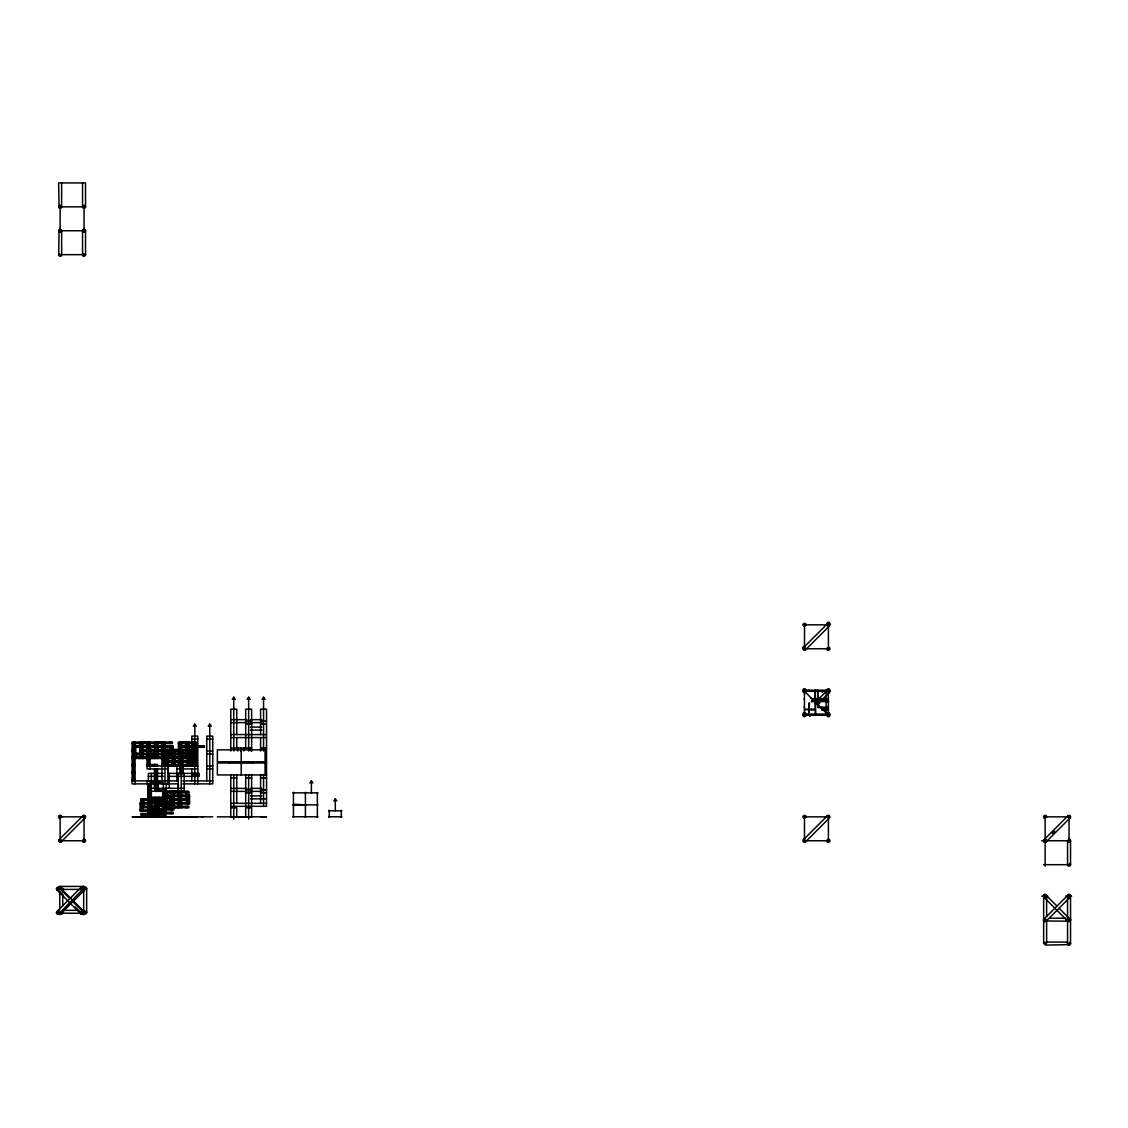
<?xml version="1.0" encoding="UTF-8"?>
<svg xmlns="http://www.w3.org/2000/svg" width="1128" height="1128" viewBox="0 0 1128 1128"><rect width="100%" height="100%" fill="white"/><g stroke="black" fill="none" stroke-linecap="round" stroke-linejoin="round"><path stroke-width="1.5" d="M329.447 816.221L329.305 817.391L329.193 810.242M341.178 816.207L341.375 817.363L341.262 810.214L341.291 811.413M804.053 699.036L804.25 699.219M804.645 709.639L814.881 709.977M828.431 701.715L828.431 700.967L828.431 701.715L811.54 701.292M811.385 709.597L811.779 709.639M811.554 701.531L828.431 700.967M811.54 709.272L811.54 709.921M292.857 816.771L317.955 816.785M293.449 805.434L305.998 804.842L293.449 804.236M828.192 706.96C828.093 708.046 830.673 707.89 817.927 706.861M811.511 701.024L811.666 701.757M828.206 698.711L811.046 698.669M828.46 709.23C829.334 711.303 823.637 707.087 821.678 709.23M815.191 690.336L815.516 714.489L815.135 690.294L815.882 690.294M817.447 705.606L817.814 690.012M818.195 705.606L817.49 690.167M808.818 714.419C810.482 689.279 807.874 712.727 809.354 714.475M815.191 703.477L815.868 703.505M826.161 690.167L826.119 714.221M815.149 714.419L815.882 714.391M814.881 709.23L804.546 709.272L804.56 710.005M193.325 726.235L194.82 724.134L196.314 726.235M208.271 726.235L209.766 724.134L211.26 726.235M232.269 699.332L233.75 697.217L235.244 699.332M247.173 699.332L248.653 697.217L250.148 699.332M262.063 699.332L263.557 697.217L265.052 699.332M309.89 783.029L311.384 780.914L312.879 783.029M333.803 800.965L335.298 798.85L336.793 800.965M132.089 743.535L144.06 743.535L145.512 742.055L159.006 742.055L160.458 743.535L172.429 743.549L172.429 742.055L160.458 742.055L159.006 743.535L145.512 743.535L144.06 742.055L132.089 742.055L132.075 783.875L152.985 783.875L152.985 780.9L132.075 780.9M173.134 754.745L173.134 745.791L132.794 745.791L132.794 754.745L137.306 754.745L140.267 753.264L140.267 754.745L137.306 753.264L132.794 753.264M132.089 758.481L136.601 758.481L138.053 757.001L144.06 757.001L145.512 758.481L159.006 758.481L160.458 757.001L166.309 756.944M139.562 751.022L144.06 751.022L145.512 749.528L156.101 749.514M132.089 756.987L136.601 757.001L138.053 758.481L144.06 758.481L145.512 757.001L159.006 757.001L160.458 758.481L166.309 758.439M161.953 749.528L157.511 751.022L160.458 749.528L170.934 749.528M171.47 754.717L170.018 753.222L170.018 754.717L171.47 753.222M157.483 749.528L160.458 751.022L176.786 750.966L178.238 749.485L190.195 749.485L190.195 750.98M181.946 762.175L190.9 762.175L190.9 753.222L165.52 753.222L165.52 762.175L170.018 762.175L172.993 760.695L172.965 762.175L170.018 760.695L165.52 760.695M161.981 765.94L169.313 765.912L170.765 764.431L176.786 764.431L178.238 765.912L190.195 765.912L190.195 756.958M167.945 758.481L176.786 758.453L178.238 756.958L188.855 757.015M183.54 754.773L184.992 753.278L184.992 754.773L183.54 753.278L183.441 754.717L183.54 753.278M161.981 764.46L169.313 764.431L170.765 765.912L176.786 765.912L178.238 764.431L190.195 764.431M187.347 800.302L176.87 800.302L175.418 798.807L161.191 798.807L159.739 797.313L153.718 797.313L152.266 798.807L152.266 797.313L147.768 797.327M153.521 799.498L151.307 800.245L154.24 798.751L154.24 800.245L155.763 800.245L151.307 798.751M151.49 802.544L155.918 801.049L152.971 802.544L152.971 801.049L148.473 801.049L148.473 810.017M173.162 806.28L173.162 797.313L161.191 797.313L159.739 798.807L159.739 797.313M155.734 806.224L151.307 807.704L154.24 806.224L159.739 806.28L161.191 804.786L170.173 804.786L170.173 797.313M157.243 800.245L160.261 800.245L161.713 798.751L161.713 800.245L163.236 800.245L160.98 799.498M164.716 792.787L167.945 792.829L169.397 791.334L175.418 791.334L176.87 792.829L188.827 792.829M165.633 796.565L168.65 796.565L171.611 795.071L171.583 796.565L170.102 796.565L168.65 795.071L165.633 795.071M167.945 792.829L167.945 791.334L169.397 792.829L175.418 792.829L176.87 791.334L188.827 791.334L188.827 795.818M166.211 806.224L166.211 815.191L154.24 815.191L154.24 813.697L152.788 815.191L140.817 815.177L140.817 813.683L173.162 813.739L173.162 812.259L161.191 812.259L159.739 813.753L159.739 812.259L147.768 812.259M172.401 800.302L175.418 800.302L176.87 798.807L187.347 798.807M172.401 807.775L175.418 807.775L176.87 806.28L188.827 806.28L188.827 807.761L176.87 807.775L175.418 806.28L172.401 806.28M229.576 761.795L228.984 762.387L252.827 762.387M60.517 230.577L61.307 229.788M82.993 253.603A1.495 1.495 0 0 0 82.993 255.718L83.373 255.478M85.15 253.701L85.178 253.673A1.495 1.495 0 0 1 85.108 255.718A1.495 1.495 0 0 1 82.993 255.718M59.121 817.941L61.222 815.826M82.993 841.826L85.108 839.711M56.879 889.879L58.98 887.764M59.192 889.442L60.517 888.117L84.388 911.988L82.273 914.103L75.111 906.94M81.272 888.258L80.751 887.736L56.837 911.65L58.952 913.765L82.555 889.541M803.488 625.927L805.603 623.812M827.36 649.798L829.475 647.683M804.814 691.069L805.603 690.28M816.587 701.024L827.36 690.322M817.504 704.337L829.433 692.395L827.853 690.815M803.488 817.941L805.603 815.826M827.36 841.826L829.475 839.711M1044.119 817.941L1046.22 815.826M1044.077 839.711L1067.948 815.826L1070.063 817.941L1046.192 841.826A1.495 1.495 0 0 1 1044.077 841.84A1.495 1.495 0 0 1 1044.077 839.725L1046.192 841.826A1.495 1.495 0 0 0 1046.192 839.725M1052.311 833.592L1054.694 831.195M1067.99 841.826L1070.105 839.711M135.106 757.001L139.534 758.481L139.675 748.005L141.155 746.524L142.65 748.005L142.551 758.481L147.007 757.001L147.007 758.481L142.579 757.001L142.579 758.481M154.607 749.514L156.101 746.524L155.988 758.481M167.818 764.431L172.26 765.912L172.288 755.436L175.263 752.503L175.263 749.485M185.965 749.542L188.954 743.563M162.686 798.807L158.244 797.313L158.216 807.803L155.241 810.75L158.216 810.75L158.216 813.753L162.686 812.259M808.987 703.435L808.987 703.618M147.007 742.055L142.579 743.535L142.551 742.055L147.007 743.535L147.007 742.055L147.035 768.943L167.945 768.943M135.811 747.286L140.239 745.791L140.267 747.286L135.811 745.791L135.783 754.745M157.511 743.535L161.953 742.055L161.981 783.875M150.757 747.286L155.185 745.791M142.579 751.022L147.007 749.528L147.007 751.022L144.793 750.275M135.811 754.745L140.239 753.264M135.106 758.481L139.534 757.001M181.411 743.563L185.838 742.069L185.965 745.072L188.954 748.019L188.954 749.542M155.185 753.264L150.757 754.745L150.757 745.791L155.185 747.286M186.487 745.805L186.487 747.3L182.059 745.805L182.031 747.3L186.487 745.805L186.515 754.773L182.059 753.278L186.515 753.278L186.487 754.773M150.052 758.481L154.48 757.001M175.291 750.966L179.719 749.485M161.953 757.001L157.511 758.481L157.596 748.005M168.523 754.717L172.965 753.222L172.979 754.717L168.523 753.222L168.495 762.175L172.965 760.695M182.059 754.773L186.487 753.278M175.291 758.453L179.719 756.958M185.838 757.015L183.624 757.762L185.838 758.51L185.866 751.036M167.818 765.912L172.26 764.431M175.291 765.912L179.719 764.431M166.45 792.829L170.892 791.334L170.92 798.807M150.785 798.807L155.213 797.313L155.241 807.803L158.216 810.75M173.923 792.829L178.351 791.334M158.244 798.807L162.686 797.313M167.155 796.565L171.583 795.071M158.766 800.245L163.193 798.751M173.923 800.302L178.351 798.807M158.244 806.28L162.686 804.786M151.49 810.017L155.918 808.522M158.047 809.96L158.033 811.441L160.289 810.708L162.502 811.441L162.531 802.487M153.521 814.444L151.307 815.191L151.363 773.371M173.923 807.775L178.351 806.28M305.42 804.236L305.392 805.434M143.806 816.912L139.675 816.855L197.823 816.884M156.721 816.926L155.241 816.926L158.738 816.926L154.607 816.855M157.257 816.926L158.738 816.926M172.288 816.869L173.768 816.855M176.913 816.884L182.736 816.884M191.845 816.884L196.963 816.855M134.288 816.855L138.758 816.855L136.601 816.869M145.512 816.841L144.06 816.869L170.102 816.926M147.035 816.841L154.423 816.912L147.585 816.926M161.713 816.912L159.006 816.869L184.992 816.855M169.313 816.869L175.968 816.855M189.504 816.855L175.418 816.926L179.902 816.884M193.988 816.855L196.314 816.841M230.775 816.94L248.653 816.855M59.079 206.833L58.642 182.919L85.545 182.919L85.545 206.833A1.495 1.495 0 0 1 83.303 208.13A1.495 1.495 0 0 1 83.303 205.536A1.495 1.495 0 0 1 85.545 206.833L85.108 206.833M59.079 230.746L58.642 254.66L85.545 254.66L85.545 230.746A1.495 1.495 0 0 0 83.303 229.449A1.495 1.495 0 0 0 83.303 232.03A1.495 1.495 0 0 0 85.545 230.746L60.136 230.746L60.136 206.833L84.05 206.833L84.05 230.746M826.711 624.827L804.504 624.827L804.504 648.741M806.21 648.741L828.417 648.741L828.417 626.534M826.711 691.309L804.504 691.309L827.219 714.024M812.766 699.416L828.262 699.416M817.927 707.608L828.262 707.608M821.678 709.977L828.46 709.977M804.504 715.279L828.417 715.279M230.775 719.636L246.947 719.636M250.36 719.636L261.851 719.636M245.678 721.13L251.643 721.13M260.582 721.13L266.532 721.13M230.775 722.625L246.947 722.625M250.36 722.625L261.851 722.625M245.678 724.12L251.643 724.12M260.582 724.12L266.532 724.12M250.36 727.109L261.851 727.109M250.36 730.098L261.851 730.098M230.775 734.582L266.532 734.582M230.775 737.571L266.532 737.571M191.831 739.066L197.795 739.066M206.776 739.066L212.741 739.066M178.393 743.563L196.314 743.563M185.965 745.072L188.954 745.072M180.536 745.805L204.436 745.805L204.436 747.3L180.536 747.3M132.794 747.286L173.134 747.286M139.675 748.005L142.65 748.005M154.607 748.005L156.101 748.005M185.965 748.019L188.954 748.019M230.775 748.033L251.643 748.033M260.582 748.033L266.532 748.033M194.82 751.036L178.238 750.966L176.786 749.485L164.801 749.485L164.815 765.912M132.089 749.514L133.583 749.514M139.562 749.528L144.06 749.528L145.512 751.022L155.988 751.022M178.407 749.542L182.905 749.542M184.343 749.542L194.82 749.542M132.089 751.008L133.583 751.008M206.776 751.022L212.741 751.022M172.274 749.485L172.288 752.503L175.263 752.503M147.74 753.264L141.761 753.264L141.761 754.745L147.74 754.745M149.22 753.264L162.686 753.264L162.686 754.745L149.22 754.745M173.134 753.264L167.155 753.264L167 762.175M188.009 753.278L196.977 753.278M206.776 754.012L212.741 754.012M165.52 754.717L196.977 754.773L196.963 745.805M172.288 755.436L175.263 755.436L175.263 765.912M169.44 757.001L176.786 756.958L178.238 758.453L188.714 758.453M193.339 757.001L196.314 757.001M193.339 758.495L196.314 758.495M180.452 760.695L174.473 760.695L174.473 762.175L180.452 762.175M181.946 760.695L190.9 760.695M266.532 762.979L217.366 762.979L217.366 774.936L266.532 774.936M132.089 764.46L135.078 764.46M147.035 764.46L157.483 764.46L157.483 765.94L147.035 765.94L167.945 765.968L167.945 783.875M193.339 764.474L196.314 764.474M132.089 765.94L135.078 765.94M179.902 765.968L176.913 765.968L176.913 780.9M197.823 765.968L182.877 765.968L182.863 774.062M206.776 765.968L212.741 765.968M176.913 768.943L179.902 768.943M181.608 768.943L197.823 768.943M206.776 768.943L212.741 768.943M132.089 771.919L135.078 771.919M154.508 771.919L157.497 771.919M179.747 771.89L182.736 771.89M132.089 773.413L135.078 773.413M163.32 773.371L148.374 773.371L148.374 781.478M168.016 773.371L199.162 773.371L199.162 776.36L168.016 776.36M148.374 776.36L163.32 776.36M230.775 777.925L236.739 777.925M245.678 777.925L251.643 777.925M260.582 777.925L266.532 777.925M132.089 779.392L135.078 779.392M154.508 779.392L157.497 779.392M154.508 780.886L178.196 780.9M182.849 780.9L212.727 780.9M154.508 782.367L162.7 782.395L162.7 783.875M153.408 783.875L178.196 783.875M182.849 783.875L212.727 783.875L212.741 736.09L206.776 736.09L206.776 780.9M151.363 788.317L184.231 788.317M230.775 788.387L246.947 788.387M250.36 788.387L261.851 788.387M147.768 789.854L150.743 789.854M155.241 789.854L165.689 789.854L165.689 813.739M245.678 789.882L251.643 789.882M260.582 789.882L266.532 789.882M151.363 791.292L156.496 791.292M155.241 782.395L155.241 791.348L184.231 791.292L184.231 773.371M147.768 791.348L150.743 791.348M230.775 791.377L246.947 791.377M250.36 791.377L261.851 791.377M245.678 792.871L251.643 792.871M260.582 792.871L266.532 792.871M292.871 792.871L317.955 792.871M173.106 795.071L179.084 795.071M180.579 795.071L189.532 795.071L189.532 804.038L173.106 804.038M250.36 795.86L261.851 795.86M173.106 796.565L179.084 796.565M180.579 796.565L189.532 796.565M154.24 800.245L152.788 798.751L140.817 798.751L140.831 803.235M152.266 797.313L153.718 798.807L160.261 798.751L161.713 800.245M250.36 798.85L266.532 798.85M140.817 800.245L148.29 800.245M164.716 800.245L166.211 800.245M163.405 801.049L157.427 801.049L157.427 802.544L163.405 802.544M164.899 801.049L173.867 801.049M172.513 801.825L173.994 801.825M156.552 802.487L140.126 802.487L140.126 811.441L149.079 811.441M164.899 802.544L189.532 802.544M230.775 803.333L266.532 803.333M140.126 803.968L149.079 803.968M150.574 803.968L156.552 803.968M159.556 802.487L162.531 803.968M165.647 804.038L171.611 804.038M147.768 804.8L149.263 804.8M155.241 804.786L159.739 804.786L161.191 806.28L170.906 806.28M172.513 804.772L173.994 804.772M292.871 804.828L317.955 804.828M142.311 806.224L149.263 806.28M152.788 806.224L151.279 806.224L155.734 807.704L152.788 806.224L152.788 807.704M230.775 806.323L266.532 806.323L266.532 709.174L260.582 709.174L260.582 734.582M142.311 807.704L148.29 807.704M157.243 807.704L158.738 807.704M164.716 807.718L170.906 807.775M155.241 807.803L158.216 807.803M230.775 807.817L236.739 807.817L236.739 816.785M148.473 808.522L173.867 808.522M157.257 809.227L158.738 809.227L158.738 806.224M140.126 809.946L173.867 810.017L173.895 791.334L178.351 792.829M328.741 810.806L341.854 810.806M150.56 811.441L156.552 811.441M158.033 811.441L162.531 811.441M158.752 815.191L158.738 812.174L157.257 812.174L157.257 815.191M150.052 816.869L155.185 816.855M161.981 816.898L172.965 816.855M181.411 816.869L186.487 816.855M61.575 817.236A1.495 1.495 0 0 0 60.263 815.361A1.495 1.495 0 0 0 58.642 816.982L59.079 816.855M82.344 816.855L60.136 816.855L60.136 839.049M212.741 816.841L132.075 816.898L135.078 816.855M217.366 816.869L266.532 816.813M328.741 816.785L341.854 816.785M804.504 816.855L826.711 816.855M1069.795 816.855L1070.543 816.855A1.495 1.495 0 0 0 1068.921 815.361A1.495 1.495 0 0 0 1067.61 817.236M141.606 816.926L147.74 816.855M60.517 839.317A1.495 1.495 0 0 0 58.642 840.769L59.079 840.769M61.843 840.769L84.05 840.769M806.21 840.769L828.417 840.769L828.417 818.561M1041.708 840.769L1045.134 840.769M1046.192 840.769L1046.629 840.769A1.495 1.495 0 0 1 1044.387 842.052A1.495 1.495 0 0 1 1044.387 839.472A1.495 1.495 0 0 1 1046.629 840.769M1046.84 840.769L1069.048 840.769L1069.048 816.855L1045.134 816.855L1045.134 866.177M1069.795 840.769L1070.543 840.769L1070.543 864.683L1043.64 864.683M61.631 888.638L62.745 888.638L62.745 892.051M84.106 888.638L86.659 888.638L86.659 912.552L84.106 912.552M61.462 889.414L80.243 889.414M1041.708 896.154L1047.686 896.154M1065.622 896.154L1071.6 896.154M63.168 910.338L76.831 910.338M83.669 913.327L59.756 913.13M1050.253 918.178L1065.636 918.178M1043.64 919.672L1045.134 919.672M1068.667 919.672L1070.543 919.672M1065.622 920.067L1069.048 920.067M1067.342 921.167L1045.134 920.97M1046.84 942.091L1067.342 942.091M1046.572 943.586L1043.64 943.586L1043.64 895.759L1046.629 895.759L1046.629 916.26M185.852 816.912L190.195 816.855M201.447 816.855L202.941 816.855M237.923 816.855L241.505 816.869M245.678 816.94L251.643 816.94M260.582 816.855L266.532 816.855M140.817 816.912L143.101 816.926M159.739 816.912L162.531 816.926M163.236 816.912L167.127 816.926M163.475 816.869L164.956 816.884M178.393 816.869L182.877 816.884M193.339 816.869L194.834 816.884M154.24 816.926L155.763 816.926M185.838 743.563L181.411 742.069L181.382 749.542M161.953 743.535L157.511 742.055L157.596 745.058L154.607 745.058L154.508 742.055M177.505 750.233L179.719 750.966M159.739 750.275L161.953 751.022M175.291 756.958L179.719 758.453M150.757 753.264L155.185 754.745M157.511 757.001L161.953 758.481M170.737 761.442L172.965 762.175M175.291 764.431L179.719 765.912M150.052 757.001L154.48 758.481M135.811 753.264L140.239 754.745M166.45 791.334L170.892 792.829M171.583 796.565L167.155 795.071L167.127 801.049M173.923 798.807L178.351 800.302M150.785 797.313L155.213 798.807M173.923 806.28L178.351 807.775L178.379 783.875M158.061 802.487L160.289 803.235L158.061 803.968L161.008 802.487L161.008 803.968M151.49 801.049L155.918 802.544M160.458 805.533L162.686 806.28M151.49 808.522L155.918 810.017L155.763 798.751M158.244 812.259L162.686 813.753L162.714 789.854M151.307 813.697L155.734 815.191L155.763 812.174M172.288 752.503L175.263 755.436M157.257 810.694L158.738 812.174M1056.823 905.939L1046.079 895.195L1043.964 897.31L1067.835 921.181L1069.95 919.066L1059.206 908.322M803.982 714.687L805.561 716.28M82.88 229.788L83.669 230.577M59.15 253.814L59.008 253.673A1.495 1.495 0 0 0 58.994 255.619A1.495 1.495 0 0 0 60.997 255.873A1.495 1.495 0 0 0 61.434 253.913M60.334 254.998L61.109 255.774M83.021 888.892L84.36 890.232L60.475 914.103L59.15 912.778M80.708 887.764L82.823 889.879M58.952 887.736L69.739 898.508M72.079 900.863L82.866 911.65L80.751 913.765L56.837 889.851M63.182 894.997L58.402 890.232A1.495 1.495 0 0 1 56.4 888.793A1.495 1.495 0 0 1 58.275 887.341A1.495 1.495 0 0 1 59.192 889.541M152.971 801.049L154.423 802.544L154.423 801.049M159.739 812.259L161.191 813.753L161.191 812.259M152.788 813.697L154.24 815.191M1069.048 944.644L1045.134 945.081L1045.134 942.148M1067.553 840.769L1067.553 864.683M1046.629 921.379L1046.629 941.88M804.447 816.855L804.504 839.049M335.298 798.85L335.298 810.806M317.363 792.871L317.363 817.391M311.384 780.914L311.384 792.871M305.406 792.293L305.406 817.391M293.449 792.293L293.449 817.391M265.052 762.979L265.052 774.936M263.557 697.217L263.557 734.37M263.557 734.582L263.557 737.571M263.557 737.782L263.557 751.022M263.557 774.513L263.557 806.323M260.582 737.782L260.582 751.022M260.582 774.513L260.582 803.333M252.827 761.795L252.827 762.979M251.643 734.37L251.643 709.174L245.678 709.174L245.678 734.37M251.643 734.582L251.643 737.571M251.643 737.782L251.643 751.022M251.643 774.513L251.643 803.122M251.643 803.333L251.643 806.323M251.643 816.785L251.643 807.817L245.678 807.817L245.678 816.785M251.036 748.033L251.036 751.022M248.653 697.217L248.653 734.37M248.653 734.582L248.653 737.571M248.653 737.782L248.653 751.022M248.653 774.936L248.653 803.122M248.653 803.333L248.653 806.323M248.653 807.817L248.653 819.182M245.678 734.582L245.678 737.571M245.678 737.782L245.678 748.033M245.678 774.513L245.678 803.122M245.678 803.333L245.678 806.323M243.888 748.033L243.888 751.022M241.209 749.838L241.209 761.795M241.209 762.979L241.209 774.936M240.913 748.033L240.913 751.022M240.913 761.795L240.913 762.979M237.923 748.033L237.923 751.022M236.739 719.424L236.739 709.174L230.775 709.174L230.775 751.022M236.739 719.636L236.739 734.582M236.739 737.782L236.739 748.033M236.739 774.936L236.739 803.333M233.75 697.217L233.75 719.424M233.75 719.636L233.75 737.571M233.75 737.782L233.75 751.022M233.75 774.936L233.75 806.323M233.75 807.817L233.75 819.182M230.775 774.936L230.775 816.785M228.984 761.795L228.984 762.979M209.766 724.134L209.752 783.875M202.941 745.805L202.941 747.3M201.447 745.805L201.447 747.3M197.795 783.875L197.795 736.09L191.831 736.09L191.831 749.316M196.314 746.553L196.314 742.083L178.393 742.069L178.393 765.968M196.314 754.012L196.314 765.968M196.187 773.371L196.187 776.36M195.482 745.805L195.482 754.773M194.82 724.134L194.82 746.553M194.82 754.012L194.806 783.875M193.988 745.805L193.988 754.773M193.339 742.083L193.339 749.542M193.339 751.022L193.339 765.968M193.212 773.371L193.212 776.36M191.831 751.022L191.831 765.968M191.831 768.943L191.831 780.9M189.504 745.805L189.405 762.175M188.841 742.069L188.855 743.563M188.7 749.485L188.714 765.912M187.995 745.805L187.925 762.175M188.038 795.071L188.052 804.038M187.459 743.563L187.459 745.072M187.459 746.553L187.459 749.542M187.361 742.069L187.361 743.563M187.361 751.036L187.22 765.912M187.333 791.334L187.333 795.818M187.347 806.28L187.333 807.761M186.557 795.071L186.557 802.544M185.852 791.334L185.852 800.302M185.852 806.28L185.852 807.761M182.736 749.485L182.736 773.371M182.059 745.805L182.059 747.3M182.073 795.071L182.073 796.565M182.073 802.544L182.073 804.038M181.946 753.222L181.946 754.717M181.368 791.334L181.368 807.761M181.241 749.485L181.241 791.292M180.452 754.717L180.452 753.222L179.042 753.278L179.042 754.773M180.579 802.544L180.579 804.038M179.888 742.083L179.902 774.062M179.874 791.348L179.874 807.761M179.084 802.544L179.084 804.038M178.238 749.485L178.238 750.966M178.238 756.958L178.238 758.453M178.238 764.431L178.238 765.912M178.266 773.371L178.266 791.292M176.786 749.485L176.786 750.966M176.786 756.958L176.786 758.453M176.786 764.431L176.786 765.912M176.87 791.334L176.87 792.829M176.87 798.807L176.87 800.302M176.87 806.28L176.87 807.775M175.968 753.222L175.968 754.717M175.418 791.334L175.418 792.829M175.418 798.807L175.418 800.302M175.418 806.28L175.418 807.775M174.6 795.071L174.6 796.565M174.473 753.222L174.473 754.717M173.768 749.485L173.782 765.912M172.429 754.012L172.429 758.481M172.415 791.334L172.415 798.807M172.373 801.049L172.373 810.017M171.639 745.791L171.639 754.745M171.47 760.695L171.47 762.175M171.667 797.313L171.667 801.796M171.667 812.259L171.667 813.739M170.934 742.055L170.934 743.549M170.934 754.012L170.934 758.481M170.765 764.431L170.765 765.912M170.878 801.049L170.878 810.017M170.159 745.791L170.145 754.745M170.102 795.071L170.102 796.565M170.173 812.259L170.173 813.739M170.018 760.695L170.018 762.175M169.44 742.055L169.44 743.549M169.44 751.022L169.44 758.481M169.397 791.334L169.397 792.829M169.313 764.431L169.313 765.912M169.285 773.371L169.27 788.317M168.65 795.071L168.65 796.565M167.79 750.966L167.79 773.371M166.295 749.485L166.309 765.912M166.422 800.302L166.295 783.185M166.394 801.049L166.394 802.544M166.394 808.522L166.394 810.017M166.211 791.292L166.211 804.729M165.661 745.791L165.661 747.286M165.506 802.487L165.506 811.441M164.956 742.055L164.97 783.875M164.899 808.522L164.899 810.017M164.73 813.697L164.73 815.191M164.209 789.854L164.195 813.753M164.18 745.791L164.18 747.286M163.475 742.055L163.475 765.94M163.306 783.185L163.447 788.359M163.419 808.522L163.419 810.017M162.686 745.791L162.686 747.286M161.191 797.313L161.191 798.807M161.191 804.786L161.191 806.28M161.008 809.96L161.008 811.441L160.289 810.708L159.556 811.441L159.556 809.96M160.458 742.055L160.458 743.535M160.458 749.528L160.458 751.022M160.458 757.001L160.458 758.481M160.261 798.751L160.261 800.245M159.739 804.786L159.739 806.28M159.006 742.055L159.006 743.535M159.006 749.528L159.006 751.022M159.006 757.001L159.006 758.481M158.921 801.049L158.921 802.544M158.921 808.522L158.921 810.017M158.766 798.751L158.738 804.729M158.188 745.791L158.188 754.745M158.216 782.395L158.216 789.854M157.483 768.929L157.497 780.886M157.427 808.522L157.427 810.017M156.693 745.791L156.693 754.745M156.721 782.395L156.736 791.348M156.736 797.313L156.736 813.753M156.002 742.055L156.101 745.058M155.988 764.46L156.002 765.94M156.002 768.929L156.002 782.367M155.213 745.791L155.199 754.745M155.058 809.96L155.241 813.753M154.508 751.022L154.494 758.481M154.508 764.46L154.508 765.94M154.508 768.929L154.339 788.317M154.24 806.224L154.24 807.704M153.718 797.313L153.718 798.807M152.788 798.751L152.788 800.245M150.743 783.875L150.743 813.753M150.024 742.055L150.024 768.943M150.01 780.9L150.01 783.875M149.968 801.049L149.968 810.017M149.784 813.683L149.784 815.177M149.234 745.791L149.234 747.286M149.263 783.875L149.248 813.753M148.529 742.055L148.529 765.94M148.29 791.292L148.29 815.177M147.74 745.791L147.74 747.286M147.768 783.875L147.768 813.753M147.585 809.946L147.585 811.441M147.021 780.9L147.021 783.875M145.512 742.055L145.512 743.535M145.512 749.528L145.512 751.022M145.512 757.001L145.512 758.481M144.06 742.055L144.06 743.535M144.06 749.528L144.06 751.022M144.06 757.001L144.06 758.481M143.806 798.751L143.806 807.704M143.256 745.791L143.256 747.286M143.256 753.264L143.256 754.745M143.101 802.487L143.101 811.441M142.579 742.055L142.65 745.058L139.675 745.058L139.562 742.055M142.311 798.751L142.311 803.235M142.311 813.683L142.311 815.177M141.761 745.791L141.761 747.286M141.62 802.487L141.606 811.441M141.155 743.535L141.155 745.058M141.155 746.524L141.155 749.514M141.056 742.055L141.056 743.535M141.056 749.528L141.056 758.481M138.758 753.264L138.758 754.745M138.053 757.001L138.053 758.481M137.306 753.264L137.306 754.745M136.601 757.001L136.601 758.481M135.078 742.055L135.064 783.875M134.288 745.791L134.288 754.745M133.583 742.055L133.583 780.886M84.05 815.361L84.05 816.108M84.05 816.855L84.05 842.264M83.669 888.3L83.669 886.425L59.756 886.425L59.756 888.3M83.669 890.345L83.669 911.833M82.555 182.919L82.555 206.833M82.555 230.746L82.555 254.66M62.745 895.477L62.745 905.728M61.631 182.919L61.631 206.833A1.495 1.495 0 0 1 59.389 208.13A1.495 1.495 0 0 1 59.389 205.536A1.495 1.495 0 0 1 61.631 206.833M61.631 230.746A1.495 1.495 0 0 1 59.389 232.03A1.495 1.495 0 0 1 59.389 229.449A1.495 1.495 0 0 1 61.631 230.746L61.631 254.66M60.136 815.361L60.136 816.108M60.136 840.769L60.136 842.264M59.756 892.051L59.756 909.14M805.942 648.36A1.495 1.495 0 0 1 804.631 650.236A1.495 1.495 0 0 1 803.009 648.614A1.495 1.495 0 0 1 804.899 647.303M828.417 647.246A1.495 1.495 0 0 1 829.884 648.995A1.495 1.495 0 0 1 827.91 650.151A1.495 1.495 0 0 1 827.12 647.994M827.12 625.575A1.495 1.495 0 0 1 827.91 623.417A1.495 1.495 0 0 1 829.884 624.574A1.495 1.495 0 0 1 828.417 626.322M804.899 626.266A1.495 1.495 0 0 1 803.009 624.954A1.495 1.495 0 0 1 804.631 623.347A1.495 1.495 0 0 1 805.942 625.222M803.7 648.924A1.495 1.495 0 0 1 804.828 646.189M827.303 624.785A1.495 1.495 0 0 1 827.219 622.769A1.495 1.495 0 0 1 829.221 622.501A1.495 1.495 0 0 1 829.658 624.475M803.7 691.492A1.495 1.495 0 0 1 803.39 689.137A1.495 1.495 0 0 1 805.745 689.448A1.495 1.495 0 0 1 804.828 691.647M829.799 690.59A1.495 1.495 0 0 1 827.303 691.252A1.495 1.495 0 0 1 827.966 688.757A1.495 1.495 0 0 1 829.799 690.59A1.495 1.495 0 0 1 828.417 692.803M827.303 715.166A1.495 1.495 0 0 1 827.219 713.15A1.495 1.495 0 0 1 829.221 712.896A1.495 1.495 0 0 1 829.658 714.856M804.899 692.747A1.495 1.495 0 0 1 803.756 690.012M804.899 689.857A1.495 1.495 0 0 1 805.942 691.69M805.942 714.828A1.495 1.495 0 0 1 805.011 716.618A1.495 1.495 0 0 1 803.15 715.857A1.495 1.495 0 0 1 803.756 713.925M826.979 690.914A1.495 1.495 0 0 1 827.36 690.251M829.715 714.475A1.495 1.495 0 0 1 828.417 716.717A1.495 1.495 0 0 1 827.12 714.475M804.899 818.293A1.495 1.495 0 0 1 803.009 816.982A1.495 1.495 0 0 1 804.631 815.361A1.495 1.495 0 0 1 805.942 817.236M805.942 840.374A1.495 1.495 0 0 1 804.631 842.249A1.495 1.495 0 0 1 803.009 840.628A1.495 1.495 0 0 1 804.899 839.317M826.979 817.236A1.495 1.495 0 0 1 828.163 815.375A1.495 1.495 0 0 1 829.912 816.714A1.495 1.495 0 0 1 828.417 818.35M60.517 818.293A1.495 1.495 0 0 1 58.642 816.982M59.192 911.96A1.495 1.495 0 0 1 58.275 914.145A1.495 1.495 0 0 1 56.4 912.707A1.495 1.495 0 0 1 58.275 911.255M80.511 889.541A1.495 1.495 0 0 1 81.301 887.384A1.495 1.495 0 0 1 83.275 888.526A1.495 1.495 0 0 1 81.808 890.288M81.808 911.212A1.495 1.495 0 0 1 83.275 912.961A1.495 1.495 0 0 1 81.301 914.103A1.495 1.495 0 0 1 80.511 911.96M60.475 911.988A1.495 1.495 0 0 1 59.995 914.427A1.495 1.495 0 0 1 57.923 913.045M82.048 888.385A1.495 1.495 0 0 1 83.965 887.778A1.495 1.495 0 0 1 84.741 889.654A1.495 1.495 0 0 1 82.95 890.584M58.134 888.385A1.495 1.495 0 0 1 60.87 889.527M82.95 911.607A1.495 1.495 0 0 1 84.811 912.792A1.495 1.495 0 0 1 83.472 914.54A1.495 1.495 0 0 1 81.836 913.045M82.612 910.775A1.495 1.495 0 0 1 84.953 911.086A1.495 1.495 0 0 1 84.05 913.271M86.207 911.495A1.495 1.495 0 0 1 86.207 913.61A1.495 1.495 0 0 1 84.106 913.61M62.689 888.258A1.495 1.495 0 0 1 62.533 889.386M60.856 887.2A1.495 1.495 0 0 1 61.631 887.2M82.372 887.172A1.495 1.495 0 0 1 84.854 887.003A1.495 1.495 0 0 1 84.05 889.357M58.303 888.3A1.495 1.495 0 0 1 61.039 887.172M60.503 913.13A1.495 1.495 0 0 1 59.008 913.13M58.698 910.775A1.495 1.495 0 0 1 59.361 910.381M84.106 887.581A1.495 1.495 0 0 1 86.207 887.581A1.495 1.495 0 0 1 86.207 889.696M62.689 912.947A1.495 1.495 0 0 1 59.798 912.947M84.05 839.274A1.495 1.495 0 0 1 85.488 841.15A1.495 1.495 0 0 1 83.303 842.052A1.495 1.495 0 0 1 82.993 839.711M82.612 817.236A1.495 1.495 0 0 1 83.796 815.375A1.495 1.495 0 0 1 85.545 816.714A1.495 1.495 0 0 1 84.05 818.35M61.434 840.022A1.495 1.495 0 0 1 60.517 842.207A1.495 1.495 0 0 1 58.642 840.769M1068.667 839.317A1.495 1.495 0 0 1 1070.543 840.628A1.495 1.495 0 0 1 1068.921 842.249A1.495 1.495 0 0 1 1067.61 840.374M1070.543 816.982A1.495 1.495 0 0 1 1068.667 818.293M1045.134 818.35A1.495 1.495 0 0 1 1043.64 816.714A1.495 1.495 0 0 1 1045.388 815.375A1.495 1.495 0 0 1 1046.572 817.236M1069.795 918.375A1.495 1.495 0 0 1 1070.401 920.307A1.495 1.495 0 0 1 1068.54 921.082A1.495 1.495 0 0 1 1067.61 919.292M1069.795 942.289A1.495 1.495 0 0 1 1070.345 944.333A1.495 1.495 0 0 1 1068.301 944.883A1.495 1.495 0 0 1 1067.751 942.839M1046.629 919.701A1.495 1.495 0 0 1 1044.556 921.082A1.495 1.495 0 0 1 1044.077 918.643M1044.077 896.816A1.495 1.495 0 0 1 1044.077 894.701A1.495 1.495 0 0 1 1046.192 894.701A1.495 1.495 0 0 1 1046.192 896.816M1067.61 896.154A1.495 1.495 0 0 1 1068.54 894.363A1.495 1.495 0 0 1 1070.401 895.139A1.495 1.495 0 0 1 1069.795 897.056M1069.795 863.385A1.495 1.495 0 0 1 1070.345 865.43A1.495 1.495 0 0 1 1068.301 865.966A1.495 1.495 0 0 1 1067.751 863.935M1068.54 918.714A1.495 1.495 0 0 1 1070.43 920.166A1.495 1.495 0 0 1 1068.54 921.604A1.495 1.495 0 0 1 1067.638 919.419M1046.319 919.419A1.495 1.495 0 0 1 1045.402 921.604A1.495 1.495 0 0 1 1043.527 920.166A1.495 1.495 0 0 1 1045.402 918.714M804.053 707.129L804.067 707.044M804.405 701.292L804.405 701.292M809.523 715.772L810.2 716.054L809.551 715.688M821.889 691.577L822.608 691.788L821.889 691.577M815.953 700.234L816.672 700.417L815.953 700.234M818.843 703.393L819.562 703.576L818.843 703.393M808.818 690.265L808.846 690.237M138.758 745.791L137.306 747.286L137.306 745.791L138.758 747.286L138.758 745.791M153.69 745.791L152.238 747.286L152.238 745.791L153.69 747.286L153.69 745.791M153.69 753.264L152.238 754.745L152.238 753.264L153.69 754.745L153.69 753.264M152.985 757.001L151.547 758.481L151.547 757.001L152.985 758.481L152.985 757.001M184.343 742.069L182.905 743.563L182.905 742.069L184.343 743.563L184.343 742.069M184.992 745.805L183.54 747.3L183.54 745.805L184.992 747.3L184.992 745.805M184.343 757.015L182.905 758.51L182.905 757.015L184.343 758.51L184.343 757.015M154.423 808.522L152.971 810.017L152.971 808.522L154.423 810.017L154.423 808.522M82.95 815.826L59.079 839.711L61.194 841.826L85.065 817.941L82.95 815.826M827.332 623.812L803.446 647.683L805.561 649.798L829.433 625.927L827.332 623.812M827.332 815.826L803.446 839.711L805.561 841.826L829.433 817.941L827.332 815.826M1067.878 895.195L1044.006 919.066L1046.107 921.181L1069.993 897.31L1067.878 895.195M828.361 690.195L804.447 690.195L804.447 714.109L828.361 714.109L828.361 690.195M265.052 749.838L217.366 749.838L217.366 761.795L265.052 761.795L265.052 749.838M140.239 816.855L135.106 816.869L140.239 816.855M1070.543 895.759L1067.553 895.759L1067.553 943.586L1070.543 943.586L1070.543 895.759M803.7 715.406A1.495 1.495 0 0 0 805.942 714.109A1.495 1.495 0 0 0 803.7 712.825A1.495 1.495 0 0 0 803.7 715.406M827.67 842.052A1.495 1.495 0 0 0 829.912 840.769A1.495 1.495 0 0 0 827.67 839.472A1.495 1.495 0 0 0 827.67 842.052M1068.188 897.55A1.495 1.495 0 0 0 1070.43 896.252A1.495 1.495 0 0 0 1068.188 894.955A1.495 1.495 0 0 0 1068.188 897.55M1044.274 897.55A1.495 1.495 0 0 0 1046.516 896.252A1.495 1.495 0 0 0 1044.274 894.955A1.495 1.495 0 0 0 1044.274 897.55"/></g></svg>
